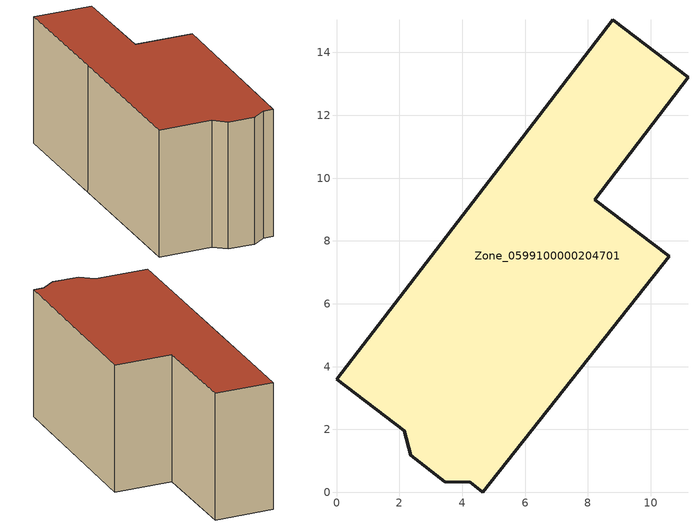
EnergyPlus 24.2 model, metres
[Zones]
Zone_0599100000204701
 floor ground (C_G): 8.22,9.31 10.59,7.51 4.66,0 4.26,0.32 3.45,0.34 2.37,1.18 2.16,1.96 0,3.6 5.03,10.12 8.8,15.04 11.19,13.21 z3.29
 wall outside (C_F): 11.19,13.21 8.8,15.04 5.03,10.12 0,3.6 2.16,1.96 2.37,1.18 3.45,0.34 4.26,0.32 4.66,0 10.59,7.51 8.22,9.31 11.19,13.21 z3.29:9.84
 roof outside (C_R): 4.66,0 10.59,7.51 8.22,9.31 11.19,13.21 8.8,15.04 5.03,10.12 0,3.6 2.16,1.96 2.37,1.18 3.45,0.34 4.26,0.32 z9.84
[BUILDING]
Pand.0599100000204701: North Axis=0; Terrain=City; Loads Convergence Tolerance Value=0.04; Temperature Convergence Tolerance Value=0.4; Solar Distribution=FullExterior; Maximum Number of Warmup Days=25; Minimum Number of Warmup Days=1
[Site:Location]
Rotterdam.The.Hague.AP_ZH_NLD Design_Conditions: Latitude=51.96; Longitude=4.45; Time Zone=1; Elevation=-4.5
[SITE:GROUNDTEMPERATURE:BUILDINGSURFACE]
18, 18, 18, 18, 18, 18, 18, 18, 18, 18, 18, 18
[MATERIAL] Thermal Absorptance=0.9; Solar Absorptance=0.7; Visible Absorptance=0.7
Name | Roughness | Thickness | Conductivity | Density | Specific Heat
G.TI.1946 | MediumSmooth | 0.15 | 1 | 540 | 1210
F.TI.1946 | Rough | 0.3 | 0.857143 | 1920 | 840
R.TI.1946 | MediumRough | 0.2 | 0.1 | 1500 | 1000
[CONSTRUCTION]
C_G: G.TI.1946
C_F: F.TI.1946
C_R: R.TI.1946
[ZONE]
Zone_0599100000204701: Type=1; Multiplier=1; Ceiling Height=Autocalculate; Volume=Autocalculate; Floor Area=autocalculate; Part of Total Floor Area=Yes
[ZONEINFILTRATION:DESIGNFLOWRATE]
Infil_Zone_0599100000204701: Zone or ZoneList or Space or SpaceList=Zone_0599100000204701; Schedule=AlwaysOn; Design Flow Rate Calculation Method=Flow/Area; Flow Rate per Floor Area=0.003; Constant Term Coefficient=1; Temperature Term Coefficient=0; Velocity Term Coefficient=0; Velocity Squared Term Coefficient=0
[HVACTEMPLATE:ZONE:IDEALLOADSAIRSYSTEM]
Zone_0599100000204701: Maximum Heating Supply Air Temperature=50; Minimum Cooling Supply Air Temperature=13; Maximum Heating Supply Air Humidity Ratio=0.0156; Minimum Cooling Supply Air Humidity Ratio=0.0077; Heating Limit=NoLimit; Cooling Limit=NoLimit; Dehumidification Control Type=ConstantSensibleHeatRatio; Cooling Sensible Heat Ratio=0.7; Dehumidification Setpoint=60; Humidification Control Type=None; Humidification Setpoint=30; Outdoor Air Method=None; Outdoor Air Flow Rate per Person=0.00944; Outdoor Air Flow Rate per Zone Floor Area=0; Outdoor Air Flow Rate per Zone=0; Demand Controlled Ventilation Type=None; Outdoor Air Economizer Type=NoEconomizer; Heat Recovery Type=None; Sensible Heat Recovery Effectiveness=0.7; Latent Heat Recovery Effectiveness=0.65
[ZONECONTROL:THERMOSTAT]
ThermostatControl_Zone_0599100000204701: Zone or ZoneList=Zone_0599100000204701; Control Type Schedule=DualSetpointControlType; Control 1=Thermostat_Zone_0599100000204701; Temperature Difference Between Cutout And Setpoint=0
[THERMOSTATSETPOINT:DUALSETPOINT]
Thermostat_Zone_0599100000204701: Heating Setpoint Temperature Schedule=HeatingSetpoint_Zone_0599100000204701; Cooling Setpoint Temperature Schedule=CoolingSetpoint_Zone_0599100000204701
[SCHEDULE:COMPACT]
HeatingSetpoint_Zone_0599100000204701: Through: 12/31, For: AllDays, Until: 24:00, 21
CoolingSetpoint_Zone_0599100000204701: Through: 12/31, For: AllDays, Until: 24:00, 24
DualSetpointControlType: Through: 12/31, For: AllDays, Until: 24:00, 4
AlwaysOn: Through: 12/31, For: AllDays, Until: 24:00, 1
